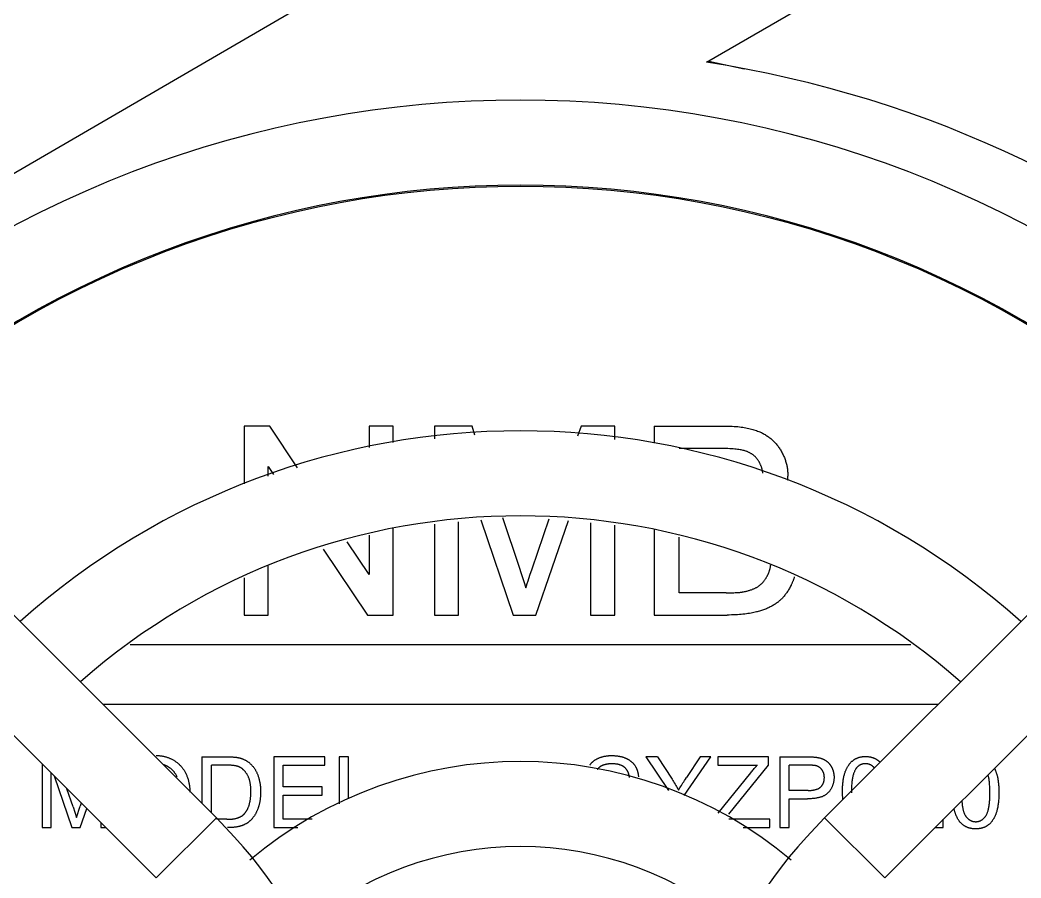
# Model space of a CAD drawing. Header units: millimetres. Extents: x -3 to 101, y -1 to 134.
# Drawn here: x 9.231 to 11.349, y 39.343 to 41.16 of the extents above; entities that cross this region are included whole.
import ezdxf

# ---------------------------------------------------------------- set-up
doc = ezdxf.new("R2010")
doc.units = ezdxf.units.MM

msp = doc.modelspace()

# ---------------------------------------------------------------- linework, layer by layer
for p, q in [((5.5102, 43.6071), (9.6465, 39.4708)), ((15.0698, 43.6071), (10.9335, 39.4708)), ((5.3829, 43.4798), (9.5193, 39.3435)), ((15.1971, 43.4798), (11.0607, 39.3435)), ((10.3687, 41.5038), (9.1116, 40.7729)), ((10.6838, 41.0701), (11.1849, 41.3615)), ((10.6883, 41.0727), (10.7634, 41.0564)), ((9.7053, 40.3), (9.7053, 40.1775)), ((9.7596, 40.3), (9.7053, 40.3)), ((9.8185, 40.2119), (9.7596, 40.3)), ((9.9697, 40.3), (9.9697, 40.2549)), ((10.0204, 40.3), (9.9697, 40.3)), ((10.0204, 40.265), (10.0204, 40.3)), ((10.1077, 40.3), (10.1077, 40.2731)), ((10.1874, 40.3), (10.1077, 40.3)), ((10.1937, 40.2811), (10.1874, 40.3)), ((10.4182, 40.3), (10.4109, 40.2788)), ((10.4895, 40.3), (10.4182, 40.3)), ((10.4895, 40.2715), (10.4895, 40.3)), ((10.5727, 40.3), (10.5727, 40.2638)), ((9.756, 40.1941), (9.756, 40.2143)), ((9.756, 40.2143), (9.7674, 40.1974)), ((10.1077, 40.0921), (10.1077, 39.9)), ((10.1588, 39.9), (10.1588, 40.0971)), ((10.2059, 40.1017), (10.2744, 39.9)), ((10.2522, 40.1063), (10.2871, 40.0017)), ((10.3144, 39.9981), (10.3508, 40.104)), ((10.3222, 39.9), (10.3916, 40.1)), ((10.4384, 40.0954), (10.4384, 39.9)), ((10.4895, 39.9), (10.4895, 40.0904)), ((9.9697, 40.0692), (9.9697, 39.986)), ((10.0204, 39.9), (10.0204, 40.0835)), ((10.5727, 40.0806), (10.5727, 39.9)), ((9.9697, 39.986), (9.9234, 40.0552)), ((10.6256, 39.9472), (10.6256, 40.0646)), ((9.8727, 40.0398), (9.9661, 39.9)), ((9.756, 39.9), (9.756, 40.0044)), ((10.2871, 40.0017), (10.2914, 39.9883)), ((10.2914, 39.9883), (10.2969, 39.9712)), ((10.3059, 39.9724), (10.3098, 39.9844)), ((10.3098, 39.9844), (10.3144, 39.9981)), ((9.7053, 39.9786), (9.7053, 39.9)), ((10.2969, 39.9712), (10.3012, 39.9576)), ((10.7252, 39.9472), (10.6256, 39.9472)), ((10.7252, 39.9472), (10.7308, 39.9472)), ((9.7053, 39.9), (9.756, 39.9)), ((9.9661, 39.9), (10.0204, 39.9)), ((10.1077, 39.9), (10.1588, 39.9)), ((10.2744, 39.9), (10.3222, 39.9)), ((10.4384, 39.9), (10.4895, 39.9)), ((10.5727, 39.9), (10.7271, 39.9)), ((9.4641, 39.8375), (11.1159, 39.8375)), ((9.4061, 39.7111), (11.1739, 39.7111)), ((9.278, 39.5848), (9.278, 39.45)), ((9.6161, 39.6), (9.6161, 39.5012)), ((9.636, 39.4813), (9.636, 39.5823)), ((9.7679, 39.6), (9.7679, 39.45)), ((9.8763, 39.6), (9.7679, 39.6)), ((9.7877, 39.5364), (9.7877, 39.5823)), ((9.7877, 39.5823), (9.8763, 39.5823)), ((9.8763, 39.5823), (9.8763, 39.6)), ((9.9064, 39.6), (9.9064, 39.5006)), ((9.9263, 39.6), (9.9064, 39.6)), ((9.9263, 39.5121), (9.9263, 39.6)), ((10.5555, 39.6), (10.603, 39.529)), ((10.5797, 39.6), (10.5555, 39.6)), ((10.6364, 39.5181), (10.693, 39.6)), ((10.6699, 39.6), (10.6409, 39.5559)), ((10.693, 39.6), (10.6699, 39.6)), ((10.7076, 39.6), (10.7076, 39.5823)), ((10.815, 39.6), (10.7076, 39.6)), ((10.7076, 39.5823), (10.7913, 39.5823)), ((10.7308, 39.4783), (10.815, 39.5823)), ((10.815, 39.5823), (10.815, 39.6)), ((10.8388, 39.6), (10.8388, 39.45)), ((10.8587, 39.5287), (10.8587, 39.5823)), ((9.2971, 39.45), (9.2971, 39.5656)), ((9.3033, 39.5594), (9.3405, 39.45)), ((9.3433, 39.4938), (9.3305, 39.5322)), ((9.8707, 39.5364), (9.7877, 39.5364)), ((9.7877, 39.4677), (9.7877, 39.5188)), ((9.7877, 39.5188), (9.8707, 39.5188)), ((9.8707, 39.5188), (9.8707, 39.5364)), ((10.8983, 39.5287), (10.8587, 39.5287)), ((10.9717, 39.5089), (10.9711, 39.524)), ((9.3505, 39.4716), (9.3585, 39.4956)), ((9.3607, 39.502), (9.3585, 39.4956)), ((10.8587, 39.45), (10.8587, 39.511)), ((10.8587, 39.511), (10.8972, 39.511)), ((9.3433, 39.4938), (9.3505, 39.4716)), ((9.3584, 39.45), (9.3724, 39.4903)), ((9.402, 39.4608), (9.402, 39.45)), ((9.6465, 39.4708), (9.5193, 39.3435)), ((9.669, 39.4677), (9.6465, 39.4677)), ((9.8494, 39.4677), (9.7877, 39.4677)), ((10.8175, 39.4677), (10.7306, 39.4677)), ((10.8175, 39.45), (10.8175, 39.4677)), ((11.0607, 39.3435), (10.9335, 39.4708)), ((11.1845, 39.45), (11.1845, 39.4677)), ((9.278, 39.45), (9.2971, 39.45)), ((9.3405, 39.45), (9.3584, 39.45)), ((9.402, 39.45), (9.4127, 39.45)), ((9.7679, 39.45), (9.8188, 39.45)), ((10.7612, 39.45), (10.8175, 39.45)), ((10.8388, 39.45), (10.8587, 39.45)), ((11.1673, 39.45), (11.1845, 39.45))]:
    msp.add_line(p, q)
for points in [[(10.5727, 40.3), (10.7255, 40.3), (10.7298, 40.2999), (10.734, 40.2998), (10.7381, 40.2996), (10.7421, 40.2994), (10.7459, 40.2991), (10.7497, 40.2988), (10.7533, 40.2984), (10.7568, 40.298), (10.7602, 40.2975), (10.7635, 40.297), (10.7667, 40.2965), (10.7698, 40.2959), (10.7728, 40.2952), (10.7757, 40.2945), (10.7786, 40.2938), (10.7813, 40.2931), (10.784, 40.2923), (10.7866, 40.2914), (10.7891, 40.2906), (10.7915, 40.2896), (10.7939, 40.2887), (10.7961, 40.2877)], [(10.7961, 40.2877), (10.7977, 40.287), (10.7997, 40.2861), (10.8017, 40.2851), (10.8037, 40.2841), (10.8056, 40.283), (10.8074, 40.282), (10.8092, 40.2808), (10.811, 40.2797), (10.8128, 40.2785), (10.8145, 40.2774), (10.8161, 40.2761), (10.8178, 40.2749), (10.8194, 40.2736), (10.8209, 40.2723), (10.8225, 40.2709), (10.824, 40.2696), (10.8254, 40.2681), (10.8269, 40.2667), (10.8283, 40.2652), (10.829, 40.2645), (10.8296, 40.2637), (10.831, 40.2622), (10.8323, 40.2606), (10.8336, 40.259), (10.8348, 40.2573), (10.836, 40.2556), (10.8372, 40.2539), (10.8384, 40.2522), (10.8395, 40.2504)], [(10.7664, 40.247), (10.7648, 40.2475), (10.7631, 40.248), (10.7612, 40.2485), (10.7591, 40.2489), (10.757, 40.2494), (10.7546, 40.2498), (10.7521, 40.2502), (10.7494, 40.2506), (10.7465, 40.2509), (10.7433, 40.2513), (10.74, 40.2516), (10.7364, 40.2518), (10.7326, 40.2521), (10.7286, 40.2523), (10.7243, 40.2525), (10.7197, 40.2526), (10.7149, 40.2527), (10.7097, 40.2528), (10.6256, 40.2528)], [(10.7936, 40.2263), (10.7929, 40.2273), (10.7922, 40.2283), (10.7915, 40.2293), (10.7908, 40.2302), (10.7901, 40.2311), (10.7894, 40.232), (10.7886, 40.2329), (10.7878, 40.2337), (10.7871, 40.2346), (10.7862, 40.2354), (10.7854, 40.2361), (10.7846, 40.2369), (10.7837, 40.2376), (10.7829, 40.2384), (10.782, 40.2391), (10.7811, 40.2397), (10.7801, 40.2404), (10.7792, 40.241), (10.7782, 40.2416), (10.7772, 40.2422), (10.7762, 40.2428), (10.7752, 40.2434), (10.7741, 40.2439), (10.7731, 40.2444), (10.772, 40.2449), (10.7708, 40.2454), (10.7697, 40.2459), (10.7685, 40.2463), (10.7673, 40.2467), (10.7664, 40.247)], [(10.8395, 40.2504), (10.84, 40.2495), (10.8412, 40.2475), (10.8424, 40.2455), (10.8435, 40.2434), (10.8445, 40.2414), (10.8455, 40.2394), (10.8464, 40.2374), (10.8473, 40.2354), (10.8482, 40.2334), (10.849, 40.2314), (10.8497, 40.2294), (10.8504, 40.2275), (10.851, 40.2255), (10.8516, 40.2235), (10.8522, 40.2215), (10.8527, 40.2195), (10.8532, 40.2176), (10.8536, 40.2156), (10.8539, 40.2136), (10.8543, 40.2116), (10.8546, 40.2097), (10.8548, 40.2077), (10.855, 40.2057), (10.8552, 40.2037), (10.8553, 40.2017), (10.8553, 40.1997), (10.8553, 40.1977)], [(10.8027, 40.2002), (10.8026, 40.2011), (10.8024, 40.2023), (10.8022, 40.2035), (10.802, 40.2047), (10.8018, 40.2059), (10.8015, 40.2071), (10.8013, 40.2082), (10.801, 40.2094), (10.8007, 40.2105), (10.8003, 40.2116), (10.8, 40.2128), (10.7996, 40.2139), (10.7992, 40.2149), (10.7988, 40.216), (10.7984, 40.2171), (10.7979, 40.2182), (10.7974, 40.2192), (10.7969, 40.2203), (10.7964, 40.2213), (10.7959, 40.2223), (10.7954, 40.2233), (10.7948, 40.2243), (10.7942, 40.2253), (10.7936, 40.2263)], [(10.8553, 40.1977), (10.8553, 40.1968), (10.8553, 40.1958), (10.8553, 40.1949), (10.8553, 40.1939), (10.8552, 40.193), (10.8552, 40.192), (10.8551, 40.1911), (10.855, 40.1901), (10.855, 40.1892), (10.8549, 40.1882), (10.8548, 40.1873), (10.8547, 40.1864), (10.8545, 40.1854)], [(10.8119, 39.9822), (10.8124, 39.9832), (10.8129, 39.9842), (10.8134, 39.9852), (10.8138, 39.9862), (10.8143, 39.9872), (10.8147, 39.9883), (10.8152, 39.9893), (10.8154, 39.9898), (10.8156, 39.9903), (10.8159, 39.9914), (10.8163, 39.9925), (10.8166, 39.9936), (10.817, 39.9947), (10.8173, 39.9958), (10.8176, 39.9969), (10.8179, 39.998), (10.8181, 39.9991), (10.8184, 40.0003), (10.8186, 40.0014), (10.8188, 40.0026), (10.819, 40.0038), (10.8192, 40.005), (10.8193, 40.0058)], [(10.3012, 39.9576), (10.3026, 39.9621), (10.3041, 39.9671), (10.3059, 39.9724)], [(10.7918, 39.9599), (10.7927, 39.9605), (10.7936, 39.9611), (10.7945, 39.9617), (10.7954, 39.9624), (10.7963, 39.963), (10.7971, 39.9637), (10.7979, 39.9644), (10.7988, 39.9651), (10.7996, 39.9659), (10.8004, 39.9666), (10.8012, 39.9674), (10.802, 39.9682), (10.8027, 39.9691), (10.8035, 39.9699), (10.8043, 39.9708), (10.805, 39.9718), (10.8058, 39.9727), (10.8065, 39.9737), (10.8072, 39.9747), (10.8079, 39.9757), (10.8086, 39.9768), (10.8094, 39.9779), (10.81, 39.979), (10.8107, 39.9802), (10.8114, 39.9814), (10.8119, 39.9822)], [(10.8629, 39.9639), (10.8624, 39.963), (10.8614, 39.961), (10.8604, 39.959), (10.8593, 39.9571), (10.8582, 39.9552), (10.8571, 39.9534), (10.856, 39.9516), (10.8549, 39.9498), (10.8537, 39.9481), (10.8526, 39.9465), (10.8514, 39.9449), (10.8502, 39.9433), (10.849, 39.9418), (10.8478, 39.9403), (10.8466, 39.9388), (10.8453, 39.9374), (10.8441, 39.9361), (10.8428, 39.9347), (10.8415, 39.9335), (10.8402, 39.9322), (10.8389, 39.931), (10.8376, 39.9298), (10.8362, 39.9287), (10.8348, 39.9276), (10.8335, 39.9265)], [(10.8697, 39.9812), (10.8693, 39.98), (10.8689, 39.9787), (10.8685, 39.9775), (10.868, 39.9762), (10.8676, 39.975), (10.8671, 39.9737), (10.8666, 39.9725), (10.8662, 39.9713), (10.8656, 39.97), (10.8651, 39.9688), (10.8646, 39.9676), (10.864, 39.9664), (10.8635, 39.9651), (10.8629, 39.9639)], [(10.7308, 39.9472), (10.7347, 39.9473), (10.7383, 39.9473), (10.7415, 39.9474), (10.7445, 39.9475), (10.7471, 39.9477), (10.7496, 39.9478), (10.7518, 39.948), (10.7538, 39.9481), (10.7556, 39.9483), (10.7572, 39.9485), (10.7587, 39.9487), (10.76, 39.9489), (10.7612, 39.9491)], [(10.7612, 39.9491), (10.7621, 39.9492), (10.7639, 39.9496), (10.7657, 39.95), (10.7674, 39.9504), (10.7691, 39.9508), (10.7707, 39.9512), (10.7724, 39.9517), (10.7739, 39.9521), (10.7754, 39.9526), (10.7769, 39.9531), (10.7784, 39.9536), (10.7798, 39.9541), (10.7811, 39.9546), (10.7825, 39.9552), (10.7837, 39.9557), (10.785, 39.9563), (10.7862, 39.9569), (10.7874, 39.9575), (10.7886, 39.9581), (10.7897, 39.9587), (10.7908, 39.9593), (10.7918, 39.9599)], [(10.8335, 39.9265), (10.8319, 39.9254), (10.8304, 39.9243), (10.8287, 39.9232), (10.8271, 39.9221), (10.8254, 39.9211), (10.8237, 39.92), (10.8219, 39.919), (10.8201, 39.918), (10.8182, 39.9171), (10.8163, 39.9161), (10.8144, 39.9152), (10.8124, 39.9143), (10.8104, 39.9135), (10.8084, 39.9126), (10.8063, 39.9118), (10.8042, 39.911), (10.802, 39.9102), (10.7998, 39.9095), (10.7976, 39.9088), (10.7953, 39.9081), (10.7929, 39.9074), (10.7906, 39.9068), (10.7896, 39.9066)], [(10.7896, 39.9066), (10.7868, 39.9059), (10.7839, 39.9052), (10.7809, 39.9046), (10.7778, 39.9041), (10.7746, 39.9035), (10.7713, 39.903), (10.7679, 39.9025), (10.7644, 39.9021), (10.7607, 39.9017), (10.7569, 39.9013), (10.7531, 39.901), (10.7491, 39.9007), (10.7449, 39.9005), (10.7407, 39.9003), (10.7363, 39.9002), (10.7318, 39.9001), (10.7271, 39.9)], [(9.5189, 39.6027), (9.519, 39.6027), (9.5206, 39.6027), (9.5222, 39.6026), (9.5238, 39.6025), (9.5254, 39.6024), (9.5269, 39.6023), (9.5284, 39.6021), (9.5299, 39.6019), (9.5314, 39.6017), (9.5329, 39.6014), (9.5344, 39.6012), (9.5359, 39.6008), (9.5373, 39.6005), (9.5387, 39.6001), (9.5402, 39.5997), (9.5416, 39.5993), (9.543, 39.5988), (9.5444, 39.5984), (9.5457, 39.5978), (9.5471, 39.5973), (9.5484, 39.5967), (9.5498, 39.5961), (9.5511, 39.5955), (9.5524, 39.5948), (9.5537, 39.5942), (9.555, 39.5934), (9.5563, 39.5927)], [(10.4556, 39.5974), (10.4566, 39.5979), (10.4577, 39.5983), (10.4589, 39.5987), (10.46, 39.5991), (10.4611, 39.5994), (10.4623, 39.5998), (10.4634, 39.6001), (10.4646, 39.6004), (10.4658, 39.6007), (10.467, 39.601), (10.4682, 39.6012), (10.4695, 39.6014), (10.4707, 39.6016), (10.472, 39.6018), (10.4733, 39.602), (10.4746, 39.6021), (10.4759, 39.6023), (10.4772, 39.6024), (10.4786, 39.6025), (10.4799, 39.6025), (10.4813, 39.6026), (10.4827, 39.6026), (10.4831, 39.6026)], [(10.4831, 39.6026), (10.4837, 39.6026), (10.4852, 39.6025), (10.4867, 39.6025), (10.4882, 39.6024), (10.4896, 39.6023), (10.491, 39.6022), (10.4925, 39.6021), (10.4939, 39.6019), (10.4952, 39.6018), (10.4966, 39.6016), (10.4979, 39.6013), (10.4992, 39.6011), (10.5005, 39.6008), (10.5018, 39.6006), (10.5031, 39.6003), (10.5043, 39.5999), (10.5055, 39.5996), (10.5067, 39.5992), (10.5079, 39.5989), (10.5091, 39.5985), (10.5102, 39.598), (10.5113, 39.5976), (10.5124, 39.5971)], [(9.5457, 39.578), (9.5455, 39.5781), (9.5449, 39.5785), (9.5443, 39.5789), (9.5437, 39.5792), (9.543, 39.5796), (9.5424, 39.5799), (9.5417, 39.5803), (9.5411, 39.5806), (9.5405, 39.5809), (9.5398, 39.5812), (9.5392, 39.5815), (9.5385, 39.5818), (9.5379, 39.582), (9.5372, 39.5823), (9.5365, 39.5825), (9.5359, 39.5828), (9.5352, 39.583), (9.5345, 39.5832), (9.5338, 39.5835)], [(9.5563, 39.5927), (9.5576, 39.5919), (9.5588, 39.5912), (9.56, 39.5904), (9.5611, 39.5896), (9.5622, 39.5887), (9.5634, 39.5879), (9.5644, 39.587), (9.5655, 39.5861), (9.5665, 39.5852), (9.5676, 39.5843), (9.5686, 39.5833), (9.5695, 39.5824), (9.5705, 39.5814), (9.5714, 39.5804), (9.5723, 39.5793), (9.5732, 39.5783), (9.5741, 39.5772), (9.575, 39.5761), (9.5758, 39.575), (9.5766, 39.5738), (9.5774, 39.5727), (9.5782, 39.5715), (9.5789, 39.5702), (9.5796, 39.569), (9.5803, 39.5677), (9.581, 39.5664), (9.5817, 39.5651), (9.5817, 39.565)], [(9.6161, 39.6), (9.6692, 39.6), (9.6716, 39.6), (9.6738, 39.5999), (9.6758, 39.5999), (9.6778, 39.5998), (9.6797, 39.5997), (9.6815, 39.5996), (9.6831, 39.5995), (9.6847, 39.5993), (9.6862, 39.5992), (9.6876, 39.599), (9.689, 39.5989), (9.6902, 39.5987), (9.6914, 39.5985), (9.6925, 39.5983), (9.6935, 39.5981), (9.6945, 39.5978)], [(9.6932, 39.5792), (9.6925, 39.5795), (9.6918, 39.5797), (9.6911, 39.5799), (9.6903, 39.5802), (9.6894, 39.5804), (9.6885, 39.5806), (9.6876, 39.5808), (9.6865, 39.581), (9.6855, 39.5812), (9.6843, 39.5813), (9.6831, 39.5815), (9.6818, 39.5816), (9.6805, 39.5818), (9.6791, 39.5819), (9.6776, 39.582), (9.676, 39.5821), (9.6743, 39.5822), (9.6726, 39.5822), (9.6708, 39.5823), (9.6688, 39.5823), (9.636, 39.5823)], [(9.6945, 39.5978), (9.6949, 39.5977), (9.696, 39.5975), (9.697, 39.5972), (9.6981, 39.5969), (9.6991, 39.5966), (9.7001, 39.5962), (9.7011, 39.5959), (9.7021, 39.5955), (9.703, 39.5952), (9.704, 39.5948), (9.7049, 39.5944), (9.7058, 39.5939), (9.7067, 39.5935), (9.7076, 39.593), (9.7084, 39.5926), (9.7093, 39.5921), (9.7101, 39.5916), (9.711, 39.5911), (9.7118, 39.5906), (9.7126, 39.59), (9.7134, 39.5895), (9.7142, 39.5889), (9.7149, 39.5883), (9.7157, 39.5877), (9.7165, 39.5871)], [(9.7165, 39.5871), (9.7174, 39.5863), (9.7183, 39.5854), (9.7192, 39.5846), (9.7201, 39.5838), (9.7209, 39.5829), (9.7217, 39.582), (9.7225, 39.5811), (9.7233, 39.5802), (9.7241, 39.5793), (9.7249, 39.5783), (9.7256, 39.5774), (9.7263, 39.5764), (9.727, 39.5754), (9.7277, 39.5744), (9.7284, 39.5734), (9.729, 39.5723), (9.7296, 39.5712), (9.7302, 39.5702), (9.7308, 39.569), (9.7314, 39.5679), (9.732, 39.5668), (9.7325, 39.5656), (9.733, 39.5644), (9.7335, 39.5632), (9.734, 39.562), (9.7342, 39.5614)], [(10.4367, 39.5824), (10.4372, 39.5831), (10.4377, 39.5838), (10.4382, 39.5845), (10.4387, 39.5851), (10.4392, 39.5858), (10.4398, 39.5864), (10.4401, 39.5867), (10.4403, 39.5871), (10.4409, 39.5877), (10.4415, 39.5883), (10.4421, 39.5889), (10.4427, 39.5895), (10.4434, 39.59), (10.444, 39.5906), (10.4447, 39.5911), (10.4454, 39.5917), (10.4461, 39.5922), (10.4468, 39.5927), (10.4476, 39.5932), (10.4483, 39.5937), (10.4491, 39.5942), (10.4499, 39.5946), (10.4507, 39.5951), (10.4516, 39.5956), (10.4524, 39.596), (10.4533, 39.5964), (10.4542, 39.5968), (10.4551, 39.5972), (10.4556, 39.5974)], [(10.4839, 39.5851), (10.483, 39.5851), (10.4816, 39.585), (10.4803, 39.585), (10.479, 39.5849), (10.4777, 39.5849), (10.4765, 39.5848), (10.4753, 39.5846), (10.4742, 39.5845), (10.4731, 39.5843), (10.472, 39.5842), (10.471, 39.584), (10.47, 39.5838), (10.469, 39.5836), (10.4681, 39.5833), (10.4672, 39.5831), (10.4664, 39.5829), (10.4655, 39.5826), (10.4647, 39.5823), (10.4639, 39.582), (10.4632, 39.5817), (10.4625, 39.5814), (10.4618, 39.581), (10.4611, 39.5807), (10.4605, 39.5804), (10.4599, 39.58), (10.4593, 39.5796), (10.4587, 39.5792), (10.4581, 39.5788), (10.4576, 39.5784)], [(10.51, 39.5778), (10.5094, 39.5782), (10.5088, 39.5787), (10.5082, 39.5791), (10.5076, 39.5795), (10.5069, 39.5799), (10.5063, 39.5803), (10.5056, 39.5807), (10.5049, 39.581), (10.5041, 39.5814), (10.5034, 39.5817), (10.5026, 39.582), (10.5018, 39.5823), (10.501, 39.5826), (10.5002, 39.5829), (10.4993, 39.5832), (10.4984, 39.5834), (10.4975, 39.5836), (10.4965, 39.5839), (10.4956, 39.5841), (10.4946, 39.5842), (10.4935, 39.5844), (10.4925, 39.5845), (10.4914, 39.5847), (10.4903, 39.5848), (10.4891, 39.5849), (10.4879, 39.585), (10.4867, 39.585), (10.4854, 39.5851), (10.4842, 39.5851), (10.4839, 39.5851)], [(10.5124, 39.5971), (10.5128, 39.597), (10.5138, 39.5966), (10.5147, 39.5961), (10.5156, 39.5957), (10.5165, 39.5952), (10.5174, 39.5947), (10.5183, 39.5943), (10.5191, 39.5938), (10.5199, 39.5933), (10.5207, 39.5927), (10.5215, 39.5922), (10.5222, 39.5917), (10.523, 39.5911), (10.5237, 39.5906), (10.5244, 39.59), (10.5251, 39.5894), (10.5257, 39.5888), (10.5264, 39.5882), (10.527, 39.5876), (10.5276, 39.5869), (10.5283, 39.5863), (10.5288, 39.5856), (10.5294, 39.5849), (10.53, 39.5843), (10.5302, 39.5839), (10.5305, 39.5835), (10.531, 39.5828), (10.5316, 39.5821), (10.5321, 39.5814)], [(10.5321, 39.5814), (10.5326, 39.5806), (10.5331, 39.5798), (10.5335, 39.5789), (10.534, 39.5781), (10.5344, 39.5773), (10.5346, 39.5769), (10.5348, 39.5765), (10.5352, 39.5756), (10.5356, 39.5748), (10.536, 39.5739), (10.5363, 39.573), (10.5367, 39.5721), (10.537, 39.5713), (10.5373, 39.5704), (10.5375, 39.5695), (10.5378, 39.5685), (10.538, 39.5676), (10.5383, 39.5667), (10.5385, 39.5657), (10.5387, 39.5648), (10.5388, 39.5638), (10.539, 39.5628), (10.5391, 39.5618), (10.5392, 39.5608), (10.5393, 39.5598), (10.5394, 39.5588), (10.5395, 39.5578)], [(10.5797, 39.6), (10.6107, 39.5525), (10.6122, 39.5501), (10.6138, 39.5476), (10.6153, 39.5451)], [(10.7085, 39.4805), (10.7772, 39.5663), (10.7786, 39.5681), (10.7801, 39.5699), (10.7816, 39.5716), (10.783, 39.5733), (10.7845, 39.575), (10.786, 39.5766), (10.7874, 39.5782), (10.7889, 39.5798), (10.7903, 39.5813), (10.7913, 39.5823)], [(10.8388, 39.6), (10.8959, 39.6), (10.8981, 39.6), (10.9002, 39.6), (10.9022, 39.5999), (10.9041, 39.5999), (10.9059, 39.5998), (10.9077, 39.5997), (10.9093, 39.5996), (10.9108, 39.5995), (10.9123, 39.5994), (10.9136, 39.5992), (10.9149, 39.5991), (10.9161, 39.5989), (10.9172, 39.5988), (10.9182, 39.5986)], [(10.9156, 39.5809), (10.9151, 39.581), (10.9145, 39.5812), (10.9139, 39.5813), (10.9132, 39.5814), (10.9125, 39.5815), (10.9116, 39.5816), (10.9107, 39.5817), (10.9098, 39.5818), (10.9087, 39.5819), (10.9076, 39.582), (10.9064, 39.5821), (10.905, 39.5821), (10.9036, 39.5822), (10.9021, 39.5822), (10.9005, 39.5823), (10.8988, 39.5823), (10.8587, 39.5823)], [(10.9281, 39.5721), (10.9278, 39.5725), (10.9274, 39.5729), (10.9271, 39.5734), (10.9268, 39.5738), (10.9264, 39.5742), (10.926, 39.5746), (10.9257, 39.575), (10.9253, 39.5754), (10.9249, 39.5757), (10.9245, 39.5761), (10.9242, 39.5764), (10.9238, 39.5767), (10.9234, 39.5771), (10.923, 39.5774), (10.9225, 39.5777), (10.9221, 39.578), (10.9217, 39.5782), (10.9213, 39.5785), (10.9208, 39.5788), (10.9204, 39.579), (10.9199, 39.5792), (10.9195, 39.5795), (10.919, 39.5797), (10.9185, 39.5799), (10.9181, 39.5801), (10.9176, 39.5803), (10.9171, 39.5804), (10.9166, 39.5806), (10.9161, 39.5808), (10.9156, 39.5809)], [(10.9182, 39.5986), (10.9188, 39.5985), (10.9198, 39.5983), (10.9208, 39.5981), (10.9217, 39.5979), (10.9226, 39.5977), (10.9235, 39.5975), (10.9244, 39.5972), (10.9252, 39.597), (10.9261, 39.5967), (10.9269, 39.5964), (10.9277, 39.5962), (10.9285, 39.5959), (10.9292, 39.5956), (10.93, 39.5952), (10.9307, 39.5949), (10.9315, 39.5946), (10.9322, 39.5942), (10.9329, 39.5939), (10.9335, 39.5935), (10.9342, 39.5931), (10.9349, 39.5927), (10.9355, 39.5923), (10.9361, 39.5919), (10.9367, 39.5915)], [(10.9367, 39.5915), (10.9373, 39.5911), (10.9379, 39.5907), (10.9384, 39.5902), (10.939, 39.5898), (10.9395, 39.5893), (10.94, 39.5888), (10.9406, 39.5884), (10.9411, 39.5879), (10.9416, 39.5873), (10.9421, 39.5868), (10.9426, 39.5863), (10.9431, 39.5857), (10.9435, 39.5852), (10.944, 39.5846), (10.9445, 39.584), (10.9449, 39.5834), (10.9454, 39.5827), (10.9458, 39.5821), (10.9462, 39.5814), (10.9467, 39.5808), (10.9471, 39.5801), (10.9475, 39.5794), (10.9479, 39.5787), (10.9483, 39.5779), (10.9487, 39.5772), (10.9487, 39.5771)], [(10.9766, 39.5668), (10.9768, 39.5674), (10.9772, 39.5686), (10.9777, 39.5699), (10.9782, 39.5711), (10.9787, 39.5723), (10.9792, 39.5734), (10.9797, 39.5745), (10.9802, 39.5756), (10.9808, 39.5767), (10.9814, 39.5777), (10.9819, 39.5787), (10.9825, 39.5797), (10.9831, 39.5807), (10.9837, 39.5816), (10.9843, 39.5825), (10.985, 39.5834), (10.9856, 39.5843), (10.9863, 39.5851), (10.987, 39.586), (10.9877, 39.5868), (10.9884, 39.5875), (10.9891, 39.5883), (10.9898, 39.589), (10.9905, 39.5898), (10.9913, 39.5905), (10.9921, 39.5911), (10.9925, 39.5915), (10.9929, 39.5918)], [(10.9929, 39.5918), (10.9936, 39.5924), (10.9943, 39.5929), (10.995, 39.5935), (10.9954, 39.5937), (10.9958, 39.594), (10.9966, 39.5945), (10.9973, 39.5949), (10.9981, 39.5954), (10.9989, 39.5958), (10.9997, 39.5963), (11.0006, 39.5967), (11.0014, 39.597), (11.0023, 39.5974), (11.0031, 39.5977), (11.004, 39.5981), (11.0049, 39.5984), (11.0059, 39.5987), (11.0068, 39.5989), (11.0077, 39.5992), (11.0087, 39.5994), (11.0097, 39.5996), (11.0107, 39.5998), (11.0117, 39.6), (11.0128, 39.6002), (11.0138, 39.6003), (11.0149, 39.6004), (11.016, 39.6005), (11.0171, 39.6006), (11.0182, 39.6006), (11.0194, 39.6006), (11.02, 39.6006)], [(11.0198, 39.5854), (11.0191, 39.5854), (11.0184, 39.5853), (11.0177, 39.5853), (11.017, 39.5852), (11.0163, 39.5852), (11.0156, 39.5851), (11.015, 39.5849), (11.0143, 39.5848), (11.0137, 39.5847), (11.013, 39.5845), (11.0124, 39.5843), (11.0118, 39.5841), (11.0112, 39.5839), (11.0106, 39.5837), (11.01, 39.5835), (11.0094, 39.5832), (11.0089, 39.5829), (11.0083, 39.5826), (11.0077, 39.5823), (11.0072, 39.582), (11.0067, 39.5816), (11.0061, 39.5813), (11.0056, 39.5809), (11.0051, 39.5805), (11.0046, 39.5801), (11.0041, 39.5797), (11.0036, 39.5792), (11.0031, 39.5788), (11.0026, 39.5783), (11.0021, 39.5778), (11.0016, 39.5772), (11.0012, 39.5767), (11.0007, 39.5761), (11.0003, 39.5755), (10.9998, 39.5749), (10.9996, 39.5746)], [(11.0389, 39.5762), (11.0388, 39.5764), (11.0383, 39.5769), (11.0378, 39.5775), (11.0373, 39.578), (11.0368, 39.5785), (11.0363, 39.579), (11.0357, 39.5794), (11.0352, 39.5799), (11.0347, 39.5803), (11.0341, 39.5807), (11.0336, 39.5811), (11.0331, 39.5815), (11.0325, 39.5818), (11.032, 39.5821), (11.0314, 39.5825), (11.0309, 39.5828), (11.0303, 39.583), (11.0297, 39.5833), (11.0292, 39.5836), (11.0286, 39.5838), (11.028, 39.584), (11.0277, 39.5841), (11.0274, 39.5842), (11.0268, 39.5844), (11.0262, 39.5846), (11.0256, 39.5847), (11.025, 39.5849), (11.0244, 39.585), (11.0238, 39.5851), (11.0231, 39.5852), (11.0225, 39.5852), (11.0218, 39.5853), (11.0212, 39.5853), (11.0205, 39.5854), (11.0198, 39.5854)], [(11.02, 39.6006), (11.021, 39.6006), (11.022, 39.6006), (11.0229, 39.6006), (11.0239, 39.6005), (11.0248, 39.6004), (11.0258, 39.6003), (11.0267, 39.6002), (11.0276, 39.6001), (11.0285, 39.6), (11.0294, 39.5998), (11.0302, 39.5996), (11.0311, 39.5995), (11.0319, 39.5993), (11.0328, 39.599), (11.0336, 39.5988), (11.0344, 39.5986), (11.0352, 39.5983), (11.036, 39.598), (11.0367, 39.5977), (11.0375, 39.5974), (11.0383, 39.5971), (11.039, 39.5968), (11.0398, 39.5964), (11.0405, 39.5961), (11.0412, 39.5957)], [(11.0412, 39.5957), (11.0416, 39.5955), (11.0422, 39.5952), (11.0427, 39.5948), (11.0433, 39.5945), (11.0438, 39.5942), (11.0443, 39.5938), (11.0448, 39.5935), (11.0453, 39.5931), (11.0459, 39.5928), (11.0464, 39.5924), (11.0468, 39.592), (11.0473, 39.5917), (11.0478, 39.5913), (11.0483, 39.5909), (11.0488, 39.5905), (11.0492, 39.59), (11.0497, 39.5896), (11.0501, 39.5892), (11.0506, 39.5887), (11.0508, 39.5885), (11.051, 39.5883)], [(9.5638, 39.5568), (9.5637, 39.5572), (9.5632, 39.5582), (9.5627, 39.5592), (9.5622, 39.5601), (9.5617, 39.5611), (9.5612, 39.562), (9.5606, 39.5629), (9.5601, 39.5638), (9.5595, 39.5647), (9.5589, 39.5655), (9.5583, 39.5664), (9.5577, 39.5672), (9.5571, 39.568), (9.5564, 39.5688), (9.5557, 39.5695), (9.5551, 39.5703), (9.5544, 39.571), (9.5537, 39.5717), (9.5529, 39.5724), (9.5522, 39.5731), (9.5515, 39.5738), (9.5507, 39.5744), (9.5499, 39.5751), (9.5491, 39.5757), (9.5483, 39.5763), (9.5474, 39.5769), (9.5466, 39.5775), (9.5457, 39.578)], [(9.5817, 39.565), (9.5825, 39.5635), (9.5831, 39.5621), (9.5838, 39.5606), (9.5844, 39.559), (9.585, 39.5575), (9.5855, 39.556), (9.5861, 39.5544), (9.5866, 39.5528), (9.587, 39.5512), (9.5875, 39.5496), (9.5879, 39.5479), (9.5883, 39.5463), (9.5886, 39.5446), (9.589, 39.5429), (9.5893, 39.5412), (9.5895, 39.5395), (9.5898, 39.5377), (9.59, 39.5359), (9.5901, 39.5341), (9.5903, 39.5323), (9.5904, 39.5305), (9.5905, 39.5286), (9.5905, 39.5267), (9.5905, 39.5248)], [(9.7119, 39.5623), (9.7115, 39.563), (9.7109, 39.5639), (9.7103, 39.5648), (9.7097, 39.5656), (9.7091, 39.5664), (9.7085, 39.5672), (9.7079, 39.568), (9.7072, 39.5688), (9.7066, 39.5695), (9.706, 39.5702), (9.7054, 39.5709), (9.7047, 39.5715), (9.7041, 39.5721), (9.7035, 39.5727), (9.7028, 39.5733), (9.7022, 39.5739), (9.7015, 39.5744), (9.7008, 39.5749), (9.7002, 39.5754), (9.6995, 39.5759), (9.6988, 39.5763), (9.6981, 39.5768), (9.6974, 39.5772), (9.6967, 39.5776), (9.696, 39.5779), (9.6953, 39.5783), (9.6946, 39.5786), (9.6939, 39.5789), (9.6932, 39.5792)], [(9.7197, 39.5261), (9.7197, 39.528), (9.7196, 39.5299), (9.7196, 39.5318), (9.7195, 39.5336), (9.7193, 39.5354), (9.7192, 39.5371), (9.719, 39.5388), (9.7188, 39.5404), (9.7186, 39.542), (9.7184, 39.5435), (9.7181, 39.545), (9.7178, 39.5464), (9.7175, 39.5478), (9.7172, 39.5492), (9.7168, 39.5505), (9.7165, 39.5517), (9.7161, 39.5529), (9.7157, 39.5541), (9.7153, 39.5553), (9.7148, 39.5564), (9.7144, 39.5574), (9.7139, 39.5585), (9.7134, 39.5595), (9.7129, 39.5604), (9.7124, 39.5614), (9.7119, 39.5623)], [(9.7342, 39.5614), (9.7347, 39.56), (9.7352, 39.5585), (9.7357, 39.557), (9.7362, 39.5555), (9.7366, 39.5539), (9.737, 39.5523), (9.7374, 39.5508), (9.7378, 39.5491), (9.7381, 39.5475), (9.7384, 39.5459), (9.7387, 39.5442), (9.739, 39.5425), (9.7392, 39.5408), (9.7394, 39.539), (9.7396, 39.5372), (9.7398, 39.5354), (9.7399, 39.5336), (9.74, 39.5318), (9.7401, 39.5299), (9.7401, 39.528), (9.7401, 39.5261)], [(10.4576, 39.5784), (10.4573, 39.5782), (10.457, 39.5779), (10.4567, 39.5776), (10.4564, 39.5774), (10.4561, 39.5771), (10.4558, 39.5768), (10.4555, 39.5766), (10.4552, 39.5763), (10.455, 39.576), (10.4547, 39.5757), (10.4544, 39.5755), (10.4542, 39.5752), (10.454, 39.5749), (10.4537, 39.5746), (10.4535, 39.5744), (10.4533, 39.5741), (10.4531, 39.5738), (10.4529, 39.5735), (10.4527, 39.5732), (10.4525, 39.5729)], [(10.5204, 39.5563), (10.5204, 39.5568), (10.5203, 39.5577), (10.5201, 39.5586), (10.52, 39.5595), (10.5198, 39.5604), (10.5196, 39.5613), (10.5194, 39.5621), (10.5192, 39.5629), (10.519, 39.5638), (10.5187, 39.5645), (10.5185, 39.5653), (10.5182, 39.566), (10.5179, 39.5668), (10.5176, 39.5675), (10.5173, 39.5682), (10.517, 39.5689), (10.5166, 39.5695), (10.5163, 39.5702), (10.5159, 39.5708), (10.5156, 39.5714), (10.5152, 39.572), (10.5148, 39.5726), (10.5143, 39.5732), (10.5139, 39.5738), (10.5135, 39.5743), (10.513, 39.5748), (10.5125, 39.5754), (10.5123, 39.5756), (10.5121, 39.5759), (10.5115, 39.5764), (10.511, 39.5768), (10.5105, 39.5773), (10.51, 39.5778)], [(10.9329, 39.556), (10.9329, 39.5566), (10.9328, 39.5573), (10.9328, 39.558), (10.9328, 39.5586), (10.9327, 39.5593), (10.9326, 39.5599), (10.9326, 39.5606), (10.9325, 39.5612), (10.9324, 39.5618), (10.9322, 39.5624), (10.9321, 39.563), (10.932, 39.5636), (10.9318, 39.5642), (10.9316, 39.5647), (10.9315, 39.5653), (10.9313, 39.5659), (10.9311, 39.5664), (10.9309, 39.567), (10.9306, 39.5675), (10.9304, 39.568), (10.9302, 39.5685), (10.9299, 39.5691), (10.9296, 39.5696), (10.9293, 39.5701), (10.929, 39.5706), (10.9287, 39.5711), (10.9284, 39.5716), (10.9281, 39.5721)], [(10.9487, 39.5771), (10.9491, 39.5763), (10.9494, 39.5755), (10.9498, 39.5748), (10.9501, 39.574), (10.9504, 39.5732), (10.9507, 39.5724), (10.951, 39.5716), (10.9512, 39.5708), (10.9515, 39.5699), (10.9517, 39.5691), (10.9519, 39.5683), (10.9521, 39.5674), (10.9523, 39.5666), (10.9525, 39.5657), (10.9527, 39.5649), (10.9528, 39.564), (10.9529, 39.5631), (10.953, 39.5622), (10.9531, 39.5613), (10.9532, 39.5604), (10.9533, 39.5595), (10.9533, 39.5586), (10.9533, 39.5577), (10.9533, 39.5567), (10.9533, 39.5566)], [(10.9711, 39.524), (10.9712, 39.5269), (10.9712, 39.5298), (10.9713, 39.5326), (10.9714, 39.5352), (10.9715, 39.5378), (10.9717, 39.5403), (10.9719, 39.5427), (10.9721, 39.545), (10.9724, 39.5472), (10.9726, 39.5493), (10.9729, 39.5514), (10.9733, 39.5533), (10.9736, 39.5553), (10.974, 39.5571), (10.9744, 39.5589), (10.9748, 39.5606), (10.9752, 39.5622), (10.9756, 39.5638), (10.9761, 39.5653), (10.9766, 39.5668)], [(10.9996, 39.5746), (10.999, 39.5737), (10.9984, 39.5728), (10.9979, 39.5718), (10.9973, 39.5707), (10.9968, 39.5696), (10.9963, 39.5684), (10.9957, 39.5671), (10.9953, 39.5658), (10.9948, 39.5644), (10.9943, 39.5629), (10.9939, 39.5613), (10.9934, 39.5596), (10.993, 39.5578), (10.9926, 39.556), (10.9923, 39.554), (10.9919, 39.552), (10.9916, 39.5498), (10.9913, 39.5475), (10.991, 39.5452), (10.9908, 39.5427), (10.9906, 39.54), (10.9904, 39.5373), (10.9903, 39.5344), (10.9902, 39.5314), (10.9901, 39.5283), (10.9901, 39.525), (10.9901, 39.524)], [(11.2831, 39.524), (11.2831, 39.5243), (11.2831, 39.5273), (11.283, 39.5302), (11.283, 39.5329), (11.2829, 39.5355), (11.2827, 39.538), (11.2826, 39.5404), (11.2824, 39.5427), (11.2822, 39.5449), (11.282, 39.547), (11.2818, 39.549), (11.2815, 39.551), (11.2812, 39.5528), (11.281, 39.5545), (11.2806, 39.5562), (11.2803, 39.5578), (11.28, 39.5592), (11.2796, 39.5607), (11.2793, 39.562)], [(11.2928, 39.5755), (11.2932, 39.5746), (11.2936, 39.5738), (11.294, 39.5728), (11.2945, 39.5719), (11.2948, 39.571), (11.2952, 39.57), (11.2956, 39.5691), (11.296, 39.5681), (11.2963, 39.5671), (11.2967, 39.5661), (11.297, 39.565), (11.2974, 39.564), (11.2977, 39.5629), (11.298, 39.5618), (11.2983, 39.5607), (11.2986, 39.5596), (11.2987, 39.5594)], [(11.2987, 39.5594), (11.299, 39.558), (11.2993, 39.5566), (11.2996, 39.5551), (11.2999, 39.5535), (11.3002, 39.5519), (11.3005, 39.5501), (11.3007, 39.5483), (11.3009, 39.5464), (11.3011, 39.5445), (11.3013, 39.5424), (11.3015, 39.5402), (11.3017, 39.538), (11.3018, 39.5357), (11.3019, 39.5332), (11.302, 39.5307), (11.302, 39.528), (11.302, 39.5252), (11.302, 39.524)], [(10.6153, 39.5451), (10.6172, 39.5421), (10.6187, 39.5395), (10.6202, 39.537), (10.6216, 39.5345), (10.6231, 39.5319), (10.6245, 39.5294)], [(10.6245, 39.5294), (10.6259, 39.5318), (10.6273, 39.5342), (10.6288, 39.5367), (10.6303, 39.5393), (10.6319, 39.5419), (10.6336, 39.5446), (10.6353, 39.5473), (10.6371, 39.5501), (10.6389, 39.553), (10.6409, 39.5559)], [(10.9248, 39.5359), (10.9253, 39.5363), (10.9257, 39.5367), (10.9262, 39.5372), (10.9266, 39.5376), (10.927, 39.5381), (10.9274, 39.5386), (10.9278, 39.5391), (10.9282, 39.5396), (10.9285, 39.5401), (10.9289, 39.5406), (10.9292, 39.5411), (10.9295, 39.5417), (10.9298, 39.5422), (10.9301, 39.5428), (10.9304, 39.5434), (10.9306, 39.544), (10.9309, 39.5446), (10.9311, 39.5452), (10.9313, 39.5458), (10.9315, 39.5464), (10.9317, 39.5471), (10.9319, 39.5478), (10.9321, 39.5484), (10.9322, 39.5491), (10.9324, 39.5498), (10.9325, 39.5506), (10.9326, 39.5513), (10.9327, 39.5521), (10.9327, 39.5528), (10.9328, 39.5536), (10.9328, 39.5544), (10.9329, 39.5552), (10.9329, 39.556)], [(10.9533, 39.5566), (10.9533, 39.5554), (10.9533, 39.5542), (10.9532, 39.5529), (10.9531, 39.5517), (10.953, 39.5505), (10.9529, 39.5493), (10.9527, 39.5482), (10.9525, 39.547), (10.9523, 39.5459), (10.952, 39.5447), (10.9518, 39.5436), (10.9515, 39.5425), (10.9511, 39.5415), (10.9508, 39.5404), (10.9504, 39.5393), (10.95, 39.5383), (10.9496, 39.5373), (10.9492, 39.5363), (10.9487, 39.5353), (10.9485, 39.5348), (10.9482, 39.5343), (10.9477, 39.5333), (10.9472, 39.5324), (10.9466, 39.5314), (10.946, 39.5305), (10.9454, 39.5295), (10.9447, 39.5286), (10.9441, 39.5277), (10.9434, 39.5268), (10.9427, 39.5259), (10.9419, 39.5251), (10.9411, 39.5242)], [(9.7157, 39.4972), (9.716, 39.4983), (9.7164, 39.4995), (9.7167, 39.5007), (9.717, 39.5019), (9.7173, 39.5031), (9.7176, 39.5044), (9.7179, 39.5057), (9.7182, 39.5071), (9.7184, 39.5085), (9.7186, 39.5099), (9.7188, 39.5113), (9.719, 39.5128), (9.7191, 39.5143), (9.7193, 39.5159), (9.7194, 39.5175), (9.7195, 39.5191), (9.7196, 39.5208), (9.7196, 39.5225), (9.7197, 39.5243), (9.7197, 39.5261)], [(9.7401, 39.5261), (9.7401, 39.5255), (9.7401, 39.5237), (9.7401, 39.5218), (9.74, 39.52), (9.7399, 39.5183), (9.7398, 39.5165), (9.7397, 39.5149), (9.7395, 39.5132), (9.7394, 39.5116), (9.7392, 39.51), (9.739, 39.5084), (9.7387, 39.5069), (9.7385, 39.5054), (9.7382, 39.5039), (9.7379, 39.5024), (9.7376, 39.501), (9.7373, 39.4996), (9.7369, 39.4982), (9.7365, 39.4969), (9.7361, 39.4955)], [(10.9411, 39.5242), (10.9404, 39.5235), (10.9397, 39.5228), (10.9389, 39.5221), (10.9381, 39.5214), (10.9373, 39.5207), (10.9364, 39.5201), (10.9355, 39.5195), (10.9345, 39.5189), (10.9335, 39.5183), (10.9325, 39.5177), (10.9314, 39.5172), (10.9303, 39.5166), (10.9292, 39.5161), (10.9279, 39.5156), (10.9267, 39.5152), (10.9254, 39.5147), (10.924, 39.5143), (10.9226, 39.5139), (10.9211, 39.5135), (10.9196, 39.5131), (10.918, 39.5128), (10.9164, 39.5125), (10.9147, 39.5122), (10.9129, 39.512), (10.9111, 39.5117), (10.9092, 39.5115), (10.9072, 39.5114), (10.9052, 39.5112), (10.9031, 39.5111), (10.9009, 39.511), (10.8986, 39.511), (10.8972, 39.511)], [(10.8983, 39.5287), (10.8998, 39.5287), (10.9012, 39.5288), (10.9026, 39.5288), (10.9039, 39.5289), (10.9052, 39.529), (10.9064, 39.5291), (10.9076, 39.5293), (10.9087, 39.5294), (10.9098, 39.5296), (10.9109, 39.5298), (10.9119, 39.53), (10.9129, 39.5302), (10.9138, 39.5305), (10.9147, 39.5307), (10.9156, 39.531), (10.9164, 39.5312), (10.9173, 39.5315), (10.918, 39.5318), (10.9188, 39.5321), (10.9195, 39.5325), (10.9202, 39.5328), (10.9209, 39.5331), (10.9215, 39.5335), (10.9221, 39.5339), (10.9227, 39.5342), (10.9232, 39.5346), (10.9238, 39.535), (10.9243, 39.5354), (10.9248, 39.5359)], [(11.2744, 39.4749), (11.2749, 39.4757), (11.2755, 39.4765), (11.276, 39.4774), (11.2765, 39.4784), (11.2769, 39.4794), (11.2774, 39.4805), (11.2779, 39.4817), (11.2783, 39.483), (11.2788, 39.4844), (11.2792, 39.4858), (11.2796, 39.4873), (11.28, 39.489), (11.2804, 39.4907), (11.2808, 39.4925), (11.2811, 39.4944), (11.2814, 39.4965), (11.2817, 39.4987), (11.282, 39.5009), (11.2822, 39.5033), (11.2825, 39.5059), (11.2827, 39.5085), (11.2828, 39.5113), (11.2829, 39.5143), (11.283, 39.5173), (11.2831, 39.5206), (11.2831, 39.524)], [(11.302, 39.524), (11.302, 39.5214), (11.302, 39.5186), (11.3019, 39.5159), (11.3018, 39.5132), (11.3017, 39.5107), (11.3015, 39.5082), (11.3013, 39.5058), (11.3011, 39.5035), (11.3008, 39.5013), (11.3005, 39.4991), (11.3002, 39.4971), (11.2999, 39.495), (11.2996, 39.4931), (11.2992, 39.4912), (11.2988, 39.4894), (11.2984, 39.4877), (11.298, 39.486), (11.2975, 39.4844), (11.2971, 39.4828), (11.2966, 39.4813)], [(9.7047, 39.4783), (9.7053, 39.4788), (9.7058, 39.4794), (9.7064, 39.48), (9.7069, 39.4806), (9.7074, 39.4812), (9.7079, 39.4819), (9.7084, 39.4825), (9.7089, 39.4832), (9.7094, 39.4839), (9.7098, 39.4846), (9.7103, 39.4854), (9.7108, 39.4861), (9.7112, 39.4869), (9.7117, 39.4877), (9.7121, 39.4885), (9.7125, 39.4894), (9.7129, 39.4902), (9.7133, 39.4911), (9.7137, 39.4921), (9.7141, 39.493), (9.7145, 39.494), (9.7149, 39.495), (9.7153, 39.496), (9.7156, 39.4971), (9.7157, 39.4972)], [(9.7361, 39.4955), (9.736, 39.495), (9.7356, 39.4937), (9.7351, 39.4924), (9.7347, 39.4911), (9.7342, 39.4899), (9.7338, 39.4886), (9.7333, 39.4874), (9.7328, 39.4863), (9.7323, 39.4851), (9.7318, 39.484), (9.7313, 39.4829), (9.7308, 39.4819), (9.7303, 39.4809), (9.7298, 39.4799), (9.7292, 39.4789), (9.7287, 39.478), (9.7281, 39.477), (9.7276, 39.4762), (9.727, 39.4753), (9.7265, 39.4745), (9.7259, 39.4737)], [(11.2237, 39.5065), (11.2239, 39.5043), (11.2241, 39.5023), (11.2243, 39.5004), (11.2245, 39.4985), (11.2247, 39.4968), (11.225, 39.4951), (11.2253, 39.4935), (11.2255, 39.4919), (11.2258, 39.4905), (11.2261, 39.4891), (11.2264, 39.4877), (11.2268, 39.4864), (11.2271, 39.4852), (11.2274, 39.4841), (11.2278, 39.483), (11.2282, 39.4819), (11.2285, 39.481), (11.2289, 39.48), (11.2293, 39.4791), (11.2297, 39.4783), (11.2301, 39.4775), (11.2305, 39.4768), (11.2309, 39.4761), (11.2313, 39.4754), (11.2317, 39.4748)], [(9.6912, 39.4705), (9.6914, 39.4705), (9.6922, 39.4708), (9.6929, 39.471), (9.6936, 39.4713), (9.6943, 39.4716), (9.6949, 39.4719), (9.6956, 39.4721), (9.6962, 39.4724), (9.6968, 39.4727), (9.6974, 39.473), (9.698, 39.4733), (9.6986, 39.4737), (9.6991, 39.474), (9.6997, 39.4743), (9.7002, 39.4746), (9.7007, 39.475), (9.7012, 39.4753), (9.7017, 39.4756), (9.7022, 39.476), (9.7026, 39.4764), (9.7031, 39.4767), (9.7035, 39.4771), (9.7039, 39.4775), (9.7043, 39.4779), (9.7047, 39.4783)], [(11.219, 39.463), (11.2184, 39.4638), (11.2178, 39.4646), (11.2172, 39.4655), (11.2166, 39.4664), (11.216, 39.4673), (11.2154, 39.4682), (11.2149, 39.4692), (11.2143, 39.4702), (11.2138, 39.4712), (11.2133, 39.4722), (11.2128, 39.4733), (11.2123, 39.4744), (11.2118, 39.4755), (11.2113, 39.4767), (11.2109, 39.4779), (11.2104, 39.4792), (11.21, 39.4804), (11.2095, 39.4817), (11.2091, 39.4831), (11.2087, 39.4844), (11.2084, 39.4858), (11.208, 39.4873), (11.2076, 39.4888), (11.2073, 39.4901)], [(11.2317, 39.4748), (11.2319, 39.4745), (11.2324, 39.4738), (11.233, 39.4731), (11.2335, 39.4725), (11.234, 39.4718), (11.2346, 39.4712), (11.2351, 39.4706), (11.2356, 39.4701), (11.2362, 39.4695), (11.2368, 39.469), (11.2373, 39.4685), (11.2379, 39.468), (11.2384, 39.4676), (11.239, 39.4672), (11.2396, 39.4667), (11.2402, 39.4664), (11.2408, 39.466), (11.2414, 39.4656), (11.242, 39.4653), (11.2426, 39.465), (11.2432, 39.4647), (11.2438, 39.4644), (11.2444, 39.4642), (11.245, 39.464), (11.2457, 39.4637), (11.2463, 39.4635), (11.2469, 39.4634), (11.2476, 39.4632), (11.2483, 39.4631), (11.2489, 39.4629), (11.2496, 39.4628), (11.2503, 39.4627), (11.251, 39.4627), (11.2517, 39.4626), (11.2524, 39.4626), (11.2531, 39.4626)], [(11.2531, 39.4626), (11.2538, 39.4626), (11.2545, 39.4626), (11.2552, 39.4627), (11.2559, 39.4627), (11.2566, 39.4628), (11.2572, 39.4629), (11.2579, 39.4631), (11.2586, 39.4632), (11.2592, 39.4634), (11.2598, 39.4635), (11.2605, 39.4637), (11.2611, 39.464), (11.2617, 39.4642), (11.2624, 39.4645), (11.263, 39.4647), (11.2636, 39.465), (11.2642, 39.4653), (11.2648, 39.4657), (11.2654, 39.466), (11.2659, 39.4664), (11.2665, 39.4668), (11.2671, 39.4672), (11.2677, 39.4676), (11.2683, 39.4681), (11.2688, 39.4686), (11.2694, 39.4691), (11.2699, 39.4696), (11.2705, 39.4701), (11.271, 39.4707), (11.2716, 39.4713), (11.2721, 39.4719), (11.2727, 39.4726), (11.2732, 39.4732), (11.2737, 39.4739), (11.2743, 39.4747), (11.2744, 39.4749)], [(11.2966, 39.4813), (11.2964, 39.4807), (11.2959, 39.4795), (11.2955, 39.4782), (11.295, 39.477), (11.2945, 39.4759), (11.294, 39.4747), (11.2935, 39.4736), (11.2929, 39.4725), (11.2924, 39.4714), (11.2918, 39.4704), (11.2913, 39.4694), (11.2907, 39.4684), (11.2901, 39.4674), (11.2895, 39.4665), (11.2889, 39.4656), (11.2882, 39.4647), (11.2876, 39.4638), (11.2869, 39.463), (11.2862, 39.4621), (11.2856, 39.4613), (11.2849, 39.4605), (11.2841, 39.4598), (11.2834, 39.459), (11.2827, 39.4583), (11.2819, 39.4576), (11.2811, 39.4569), (11.2803, 39.4563)], [(9.669, 39.4677), (9.6706, 39.4677), (9.6722, 39.4678), (9.6737, 39.4678), (9.6752, 39.4679), (9.6766, 39.468), (9.6779, 39.4681), (9.6792, 39.4682), (9.6805, 39.4683), (9.6817, 39.4685), (9.6828, 39.4686), (9.6839, 39.4688), (9.685, 39.469), (9.686, 39.4691), (9.687, 39.4693), (9.6879, 39.4696), (9.6888, 39.4698), (9.6896, 39.47), (9.6905, 39.4702), (9.6912, 39.4705)], [(9.7122, 39.46), (9.7115, 39.4596), (9.7108, 39.4591), (9.7101, 39.4587), (9.7094, 39.4583), (9.7086, 39.4579), (9.7078, 39.4575), (9.707, 39.4571), (9.7062, 39.4567), (9.7054, 39.4563), (9.7046, 39.4559), (9.7037, 39.4556), (9.7029, 39.4552), (9.702, 39.4549), (9.7011, 39.4545), (9.7001, 39.4542), (9.6992, 39.4539), (9.6982, 39.4536), (9.6973, 39.4533), (9.6963, 39.453), (9.6953, 39.4528), (9.6943, 39.4525)], [(9.7259, 39.4737), (9.7258, 39.4735), (9.7252, 39.4727), (9.7245, 39.4719), (9.7239, 39.4711), (9.7233, 39.4703), (9.7226, 39.4695), (9.722, 39.4688), (9.7214, 39.4681), (9.7207, 39.4674), (9.7201, 39.4667), (9.7194, 39.466), (9.7188, 39.4654), (9.7181, 39.4648), (9.7175, 39.4642), (9.7168, 39.4636), (9.7162, 39.463), (9.7155, 39.4625), (9.7148, 39.4619), (9.7142, 39.4614), (9.7135, 39.461), (9.7129, 39.4605), (9.7122, 39.46)], [(11.2531, 39.4475), (11.2529, 39.4475), (11.2515, 39.4475), (11.2502, 39.4475), (11.2489, 39.4476), (11.2477, 39.4477), (11.2464, 39.4478), (11.2452, 39.448), (11.2441, 39.4482), (11.2429, 39.4484), (11.2418, 39.4486), (11.2406, 39.4489), (11.2395, 39.4492), (11.2385, 39.4495), (11.2374, 39.4499), (11.2364, 39.4502), (11.2354, 39.4506), (11.2344, 39.451), (11.2334, 39.4515), (11.2324, 39.4519), (11.2315, 39.4524), (11.2305, 39.4529), (11.2296, 39.4535), (11.2292, 39.4538), (11.2287, 39.4541), (11.2278, 39.4546), (11.227, 39.4553), (11.2261, 39.4559), (11.2253, 39.4566), (11.2244, 39.4573), (11.2236, 39.458), (11.2228, 39.4588), (11.222, 39.4595), (11.2213, 39.4604), (11.2205, 39.4612), (11.2198, 39.4621), (11.219, 39.463)], [(11.2803, 39.4563), (11.2796, 39.4557), (11.2789, 39.4551), (11.2782, 39.4546), (11.2775, 39.4541), (11.2767, 39.4536), (11.2759, 39.4531), (11.2752, 39.4527), (11.2744, 39.4522), (11.2736, 39.4518), (11.2727, 39.4514), (11.2719, 39.451), (11.271, 39.4507), (11.2702, 39.4503), (11.2693, 39.45), (11.2684, 39.4497), (11.2675, 39.4494), (11.2666, 39.4491), (11.2656, 39.4489), (11.2646, 39.4487), (11.2637, 39.4485), (11.2627, 39.4483), (11.2616, 39.4481), (11.2606, 39.4479), (11.2595, 39.4478), (11.2585, 39.4477), (11.2574, 39.4476), (11.2562, 39.4475), (11.2551, 39.4475), (11.2539, 39.4475), (11.2531, 39.4475)], [(9.6943, 39.4525), (9.6932, 39.4523), (9.692, 39.452), (9.6908, 39.4518), (9.6896, 39.4515), (9.6883, 39.4513), (9.687, 39.4511), (9.6857, 39.4509), (9.6844, 39.4508), (9.683, 39.4506), (9.6816, 39.4505), (9.6801, 39.4504), (9.6786, 39.4503), (9.6771, 39.4502), (9.6755, 39.4501), (9.6739, 39.4501), (9.6723, 39.45), (9.6707, 39.45), (9.6703, 39.45)]]:
    msp.add_lwpolyline(points)
for centre, radius, start, end in [((10.29, 38.7), 2.99, 46.7317, 133.2683), ((10.29, 38.7), 2.81, 46.8427, 133.1573), ((10.318, 38.6981), 2.4, 47.6702, 81.2334), ((10.29, 38.7), 2.29, 47.2603, 132.7397), ((10.29, 38.7), 2.11, 47.447, 132.553), ((10.29, 38.6981), 2.1092, 47.4825, 132.5175), ((10.29, 38.7), 1.59, 48.2507, 131.7493), ((10.29, 38.7), 1.41, 48.6808, 131.3192), ((10.29, 38.7), 0.89, 49.9644, 130.0356), ((8.8758, 38.7), 1.09, 315, 45), ((11.7042, 38.7), 1.09, 135, 225), ((10.29, 38.7), 0.71, 48.599, 131.401)]:
    msp.add_arc(centre, radius, start, end)

doc.saveas('drawing.dxf')
